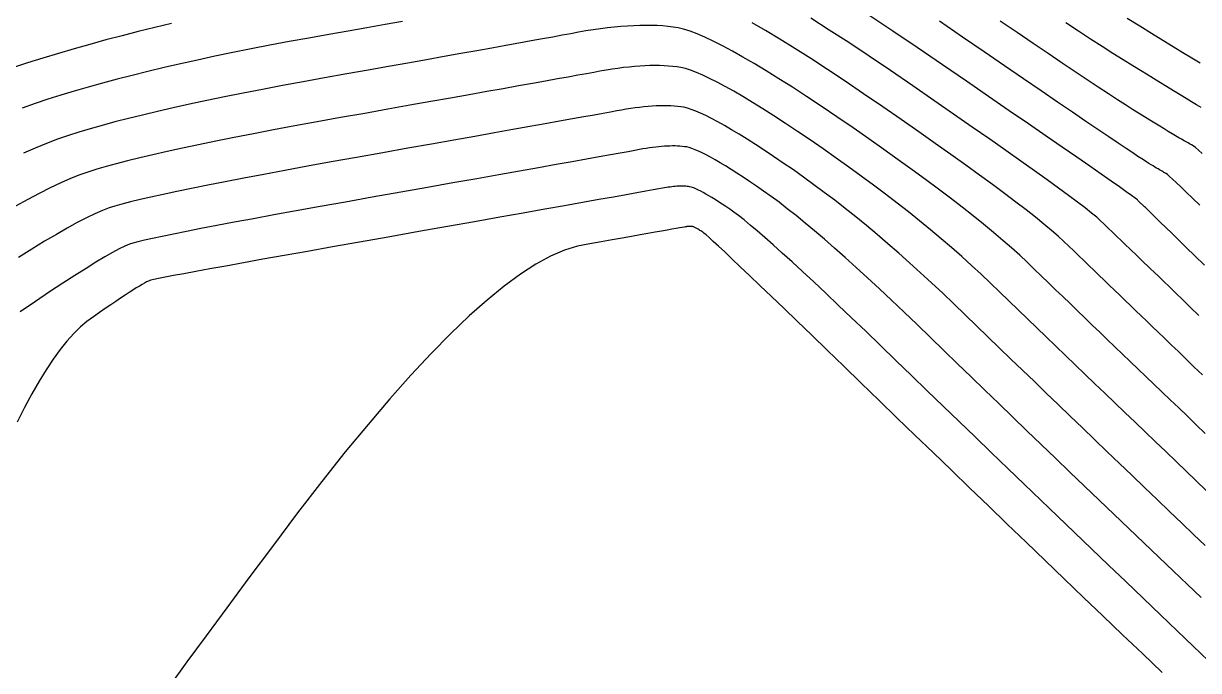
# Model space of a CAD drawing. Header units: inches. Extents: x 1412622.3 to 1412714.6, y 4931530.8 to 4931588.5.
# Drawn here: x 1412627.76 to 1412636.31, y 4931579.08 to 4931583.79 of the extents above; entities that cross this region are included whole.
import ezdxf

# ---------------------------------------------------------------- set-up
doc = ezdxf.new("R2010")
doc.units = ezdxf.units.IN
doc.header["$MEASUREMENT"] = 0

msp = doc.modelspace()

# ---------------------------------------------------------------- linework, layer by layer
for points in [[(1412630.5213, 4931583.8029), (1412630.3951, 4931583.7803), (1412630.2638, 4931583.757), (1412630.1275, 4931583.7328), (1412629.9862, 4931583.7077), (1412629.8399, 4931583.6818), (1412629.6969, 4931583.6557), (1412629.5571, 4931583.6293), (1412629.4206, 4931583.6028), (1412629.2874, 4931583.576), (1412629.1574, 4931583.549), (1412629.0306, 4931583.5217), (1412628.9072, 4931583.4943), (1412628.787, 4931583.4666), (1412628.67, 4931583.4387), (1412628.5563, 4931583.4106), (1412628.4459, 4931583.3823), (1412628.3387, 4931583.3537), (1412628.2348, 4931583.3249), (1412628.1342, 4931583.2959), (1412628.0368, 4931583.2667), (1412627.9426, 4931583.2373), (1412627.8486, 4931583.2056), (1412627.7546, 4931583.1718)], [(1412636.3168, 4931581.6644), (1412636.2564, 4931581.7231), (1412636.2008, 4931581.7771), (1412636.1499, 4931581.8266), (1412636.1036, 4931581.8714), (1412636.0621, 4931581.9116), (1412636.0253, 4931581.9471), (1412635.9932, 4931581.978), (1412635.9658, 4931582.0043), (1412635.9431, 4931582.026), (1412635.9206, 4931582.0475), (1412635.8983, 4931582.0689), (1412635.8761, 4931582.0901), (1412635.8541, 4931582.1112), (1412635.8322, 4931582.1322), (1412635.8106, 4931582.153), (1412635.789, 4931582.1737), (1412635.7677, 4931582.1942), (1412635.7465, 4931582.2146), (1412635.7255, 4931582.2348), (1412635.7046, 4931582.255), (1412635.6839, 4931582.2749), (1412635.6634, 4931582.2948), (1412635.643, 4931582.3144), (1412635.6228, 4931582.334), (1412635.6028, 4931582.3534), (1412635.5739, 4931582.3785), (1412635.536, 4931582.4094), (1412635.4893, 4931582.4461), (1412635.4337, 4931582.4885), (1412635.3692, 4931582.5366), (1412635.2958, 4931582.5905), (1412635.2136, 4931582.6501), (1412635.1224, 4931582.7155), (1412635.0223, 4931582.7866), (1412634.9134, 4931582.8634), (1412634.7955, 4931582.946), (1412634.6688, 4931583.0344), (1412634.5331, 4931583.1285), (1412634.3886, 4931583.2283), (1412634.2352, 4931583.3339), (1412634.0729, 4931583.4453), (1412633.9176, 4931583.5501), (1412633.7694, 4931583.6484), (1412633.6283, 4931583.7403), (1412633.4942, 4931583.8256)], [(1412636.3584, 4931582.0296), (1412636.2891, 4931582.0972), (1412636.2262, 4931582.1586), (1412636.1697, 4931582.2137), (1412636.1196, 4931582.2626), (1412636.0759, 4931582.3051), (1412636.0387, 4931582.3414), (1412636.0078, 4931582.3715), (1412635.9833, 4931582.3953), (1412635.9653, 4931582.4128), (1412635.9536, 4931582.4241), (1412635.9484, 4931582.4291), (1412635.9432, 4931582.434), (1412635.9381, 4931582.439), (1412635.9329, 4931582.4439), (1412635.9279, 4931582.4487), (1412635.9228, 4931582.4536), (1412635.9178, 4931582.4584), (1412635.9129, 4931582.4632), (1412635.9079, 4931582.4679), (1412635.903, 4931582.4726), (1412635.8982, 4931582.4773), (1412635.8934, 4931582.4819), (1412635.8886, 4931582.4865), (1412635.8839, 4931582.4911), (1412635.8792, 4931582.4956), (1412635.8745, 4931582.5001), (1412635.8699, 4931582.5046), (1412635.854, 4931582.5167), (1412635.8269, 4931582.5365), (1412635.7886, 4931582.5638), (1412635.739, 4931582.5988), (1412635.6782, 4931582.6414), (1412635.6062, 4931582.6916), (1412635.5229, 4931582.7495), (1412635.4284, 4931582.815), (1412635.3226, 4931582.8881), (1412635.2057, 4931582.9688), (1412635.0774, 4931583.0572), (1412634.938, 4931583.1531), (1412634.7873, 4931583.2568), (1412634.6254, 4931583.368), (1412634.4522, 4931583.4869), (1412634.2678, 4931583.6133), (1412634.0914, 4931583.7324), (1412633.9231, 4931583.8442)], [(1412636.3235, 4931582.4664), (1412636.2713, 4931582.5167), (1412636.2253, 4931582.5609), (1412636.1854, 4931582.5989), (1412636.1518, 4931582.6307), (1412636.1244, 4931582.6564), (1412636.1032, 4931582.676), (1412636.0883, 4931582.6894), (1412636.0795, 4931582.6966), (1412636.0769, 4931582.6977), (1412636.0734, 4931582.6994), (1412636.0689, 4931582.7018), (1412636.0634, 4931582.7048), (1412636.0569, 4931582.7085), (1412636.0494, 4931582.7128), (1412636.041, 4931582.7177), (1412636.0316, 4931582.7233), (1412636.0212, 4931582.7295), (1412636.0098, 4931582.7364), (1412635.9974, 4931582.7439), (1412635.9841, 4931582.752), (1412635.9697, 4931582.7608), (1412635.9544, 4931582.7703), (1412635.9382, 4931582.7803), (1412635.9209, 4931582.7911), (1412635.9026, 4931582.8024), (1412635.8744, 4931582.8207), (1412635.8361, 4931582.8459), (1412635.7879, 4931582.8781), (1412635.7297, 4931582.9172), (1412635.6614, 4931582.9632), (1412635.5832, 4931583.0161), (1412635.4949, 4931583.076), (1412635.3967, 4931583.1428), (1412635.2885, 4931583.2165), (1412635.1702, 4931583.2972), (1412635.042, 4931583.3848), (1412634.9038, 4931583.4793), (1412634.7555, 4931583.5808), (1412634.5973, 4931583.6892), (1412634.4291, 4931583.8045)], [(1412636.3414, 4931582.8425), (1412636.3143, 4931582.8663), (1412636.2925, 4931582.8848), (1412636.2759, 4931582.8981), (1412636.2645, 4931582.906), (1412636.2583, 4931582.9087), (1412636.2497, 4931582.9129), (1412636.2387, 4931582.9186), (1412636.2253, 4931582.926), (1412636.2096, 4931582.9348), (1412636.1915, 4931582.9453), (1412636.171, 4931582.9573), (1412636.1481, 4931582.9708), (1412636.1228, 4931582.986), (1412636.0952, 4931583.0026), (1412636.0651, 4931583.0209), (1412636.0327, 4931583.0407), (1412635.9979, 4931583.062), (1412635.9608, 4931583.0849), (1412635.9212, 4931583.1094), (1412635.8793, 4931583.1354), (1412635.835, 4931583.163), (1412635.7834, 4931583.1957), (1412635.7247, 4931583.2336), (1412635.6587, 4931583.2766), (1412635.5855, 4931583.3247), (1412635.505, 4931583.3779), (1412635.4173, 4931583.4363), (1412635.3224, 4931583.4998), (1412635.2203, 4931583.5685), (1412635.1109, 4931583.6423), (1412634.9944, 4931583.7212), (1412634.8705, 4931583.8052)], [(1412636.3261, 4931583.4988), (1412636.266, 4931583.5351), (1412636.2006, 4931583.5748), (1412636.1301, 4931583.6179), (1412636.0544, 4931583.6644), (1412635.9735, 4931583.7142), (1412635.8874, 4931583.7675), (1412635.7961, 4931583.8241)], [(1412628.8413, 4931583.7884), (1412628.7201, 4931583.7594), (1412628.6001, 4931583.7296), (1412628.4813, 4931583.6991), (1412628.3638, 4931583.6679), (1412628.2475, 4931583.636), (1412628.1324, 4931583.6034), (1412628.0185, 4931583.57), (1412627.9059, 4931583.5359), (1412627.7945, 4931583.501), (1412627.6853, 4931583.465)], [(1412636.3632, 4931580.8063), (1412636.2977, 4931580.8694), (1412636.2336, 4931580.9312), (1412636.1707, 4931580.9917), (1412636.1092, 4931581.0507), (1412636.049, 4931581.1085), (1412635.9901, 4931581.1648), (1412635.9326, 4931581.2198), (1412635.8754, 4931581.2744), (1412635.8187, 4931581.3287), (1412635.7624, 4931581.3826), (1412635.7065, 4931581.4362), (1412635.6511, 4931581.4894), (1412635.596, 4931581.5422), (1412635.5414, 4931581.5947), (1412635.4872, 4931581.6468), (1412635.4334, 4931581.6986), (1412635.38, 4931581.75), (1412635.3271, 4931581.801), (1412635.2746, 4931581.8517), (1412635.2224, 4931581.9021), (1412635.1708, 4931581.952), (1412635.1195, 4931582.0016), (1412635.0686, 4931582.0509), (1412635.0136, 4931582.1021), (1412634.9543, 4931582.1554), (1412634.8908, 4931582.2106), (1412634.8232, 4931582.2678), (1412634.7513, 4931582.327), (1412634.6752, 4931582.3881), (1412634.5949, 4931582.4513), (1412634.5104, 4931582.5164), (1412634.4217, 4931582.5836), (1412634.3288, 4931582.6527), (1412634.2316, 4931582.7238), (1412634.1303, 4931582.7969), (1412634.0248, 4931582.872), (1412633.9151, 4931582.949), (1412633.8011, 4931583.0281), (1412633.683, 4931583.1091), (1412633.57, 4931583.1855), (1412633.4621, 4931583.257), (1412633.3594, 4931583.3239), (1412633.2618, 4931583.386), (1412633.1693, 4931583.4434), (1412633.082, 4931583.496), (1412632.9998, 4931583.5439), (1412632.9228, 4931583.5871), (1412632.8508, 4931583.6255), (1412632.7841, 4931583.6593), (1412632.7224, 4931583.6882), (1412632.666, 4931583.7125), (1412632.6146, 4931583.732), (1412632.5684, 4931583.7468), (1412632.5273, 4931583.7568), (1412632.4914, 4931583.7622), (1412632.4542, 4931583.7665), (1412632.4158, 4931583.7698), (1412632.3761, 4931583.7722), (1412632.3352, 4931583.7736), (1412632.293, 4931583.774), (1412632.2496, 4931583.7734), (1412632.205, 4931583.7719), (1412632.1591, 4931583.7693), (1412632.112, 4931583.7658), (1412632.0636, 4931583.7613), (1412632.014, 4931583.7558), (1412631.9631, 4931583.7493), (1412631.911, 4931583.7418), (1412631.8577, 4931583.7334), (1412631.8031, 4931583.724), (1412631.7472, 4931583.7136), (1412631.6848, 4931583.702), (1412631.6158, 4931583.6894), (1412631.5401, 4931583.6755), (1412631.4578, 4931583.6606), (1412631.369, 4931583.6445), (1412631.2735, 4931583.6273), (1412631.1714, 4931583.6089), (1412631.0628, 4931583.5894), (1412630.9475, 4931583.5688), (1412630.8256, 4931583.547), (1412630.6971, 4931583.5241), (1412630.562, 4931583.5), (1412630.4203, 4931583.4748), (1412630.272, 4931583.4485), (1412630.1171, 4931583.421), (1412629.9555, 4931583.3924), (1412629.7993, 4931583.3641), (1412629.6484, 4931583.3361), (1412629.5027, 4931583.3083), (1412629.3623, 4931583.2808), (1412629.2273, 4931583.2537), (1412629.0975, 4931583.2268), (1412628.973, 4931583.2002), (1412628.8538, 4931583.1739), (1412628.7399, 4931583.1478), (1412628.6313, 4931583.1221), (1412628.528, 4931583.0966), (1412628.43, 4931583.0714), (1412628.3372, 4931583.0465), (1412628.2498, 4931583.0219), (1412628.1676, 4931582.9976), (1412628.0908, 4931582.9736), (1412628.0119, 4931582.9463), (1412627.9311, 4931582.9157), (1412627.8482, 4931582.8819), (1412627.7633, 4931582.8447)], [(1412636.3432, 4931581.2324), (1412636.282, 4931581.2917), (1412636.2238, 4931581.348), (1412636.1686, 4931581.4013), (1412636.1164, 4931581.4516), (1412636.0673, 4931581.4989), (1412636.0211, 4931581.5432), (1412635.978, 4931581.5846), (1412635.9379, 4931581.6229), (1412635.898, 4931581.661), (1412635.8585, 4931581.6988), (1412635.8193, 4931581.7364), (1412635.7803, 4931581.7737), (1412635.7417, 4931581.8108), (1412635.7033, 4931581.8476), (1412635.6652, 4931581.8842), (1412635.6274, 4931581.9205), (1412635.59, 4931581.9566), (1412635.5528, 4931581.9924), (1412635.5159, 4931582.028), (1412635.4792, 4931582.0633), (1412635.4429, 4931582.0984), (1412635.4069, 4931582.1332), (1412635.3712, 4931582.1678), (1412635.3357, 4931582.2021), (1412635.2937, 4931582.2403), (1412635.2452, 4931582.2824), (1412635.1901, 4931582.3283), (1412635.1284, 4931582.3781), (1412635.0603, 4931582.4318), (1412634.9855, 4931582.4893), (1412634.9042, 4931582.5507), (1412634.8164, 4931582.616), (1412634.722, 4931582.6851), (1412634.6211, 4931582.7581), (1412634.5136, 4931582.8349), (1412634.3995, 4931582.9156), (1412634.279, 4931583.0002), (1412634.1518, 4931583.0887), (1412634.0181, 4931583.181), (1412633.8779, 4931583.2772), (1412633.7438, 4931583.3678), (1412633.6157, 4931583.4527), (1412633.4938, 4931583.5321), (1412633.378, 4931583.6058), (1412633.2682, 4931583.6739), (1412633.1646, 4931583.7364), (1412633.067, 4931583.7933)], [(1412636.3335, 4931583.1778), (1412636.3009, 4931583.1969), (1412636.2646, 4931583.2184), (1412636.2245, 4931583.2424), (1412636.1806, 4931583.2689), (1412636.1329, 4931583.2978), (1412636.0814, 4931583.3293), (1412636.0261, 4931583.3632), (1412635.9671, 4931583.3996), (1412635.9043, 4931583.4384), (1412635.8377, 4931583.4798), (1412635.7673, 4931583.5236), (1412635.6925, 4931583.5707), (1412635.6132, 4931583.6212), (1412635.5294, 4931583.675), (1412635.4412, 4931583.7322), (1412635.3486, 4931583.7927)], [(1412636.3716, 4931580.3909), (1412636.2985, 4931580.4612), (1412636.225, 4931580.5317), (1412636.1512, 4931580.6026), (1412636.0769, 4931580.6737), (1412636.0023, 4931580.7451), (1412635.9273, 4931580.8167), (1412635.8529, 4931580.8879), (1412635.7789, 4931580.9586), (1412635.7056, 4931581.0289), (1412635.6328, 4931581.0987), (1412635.5605, 4931581.168), (1412635.4888, 4931581.2368), (1412635.4176, 4931581.3052), (1412635.347, 4931581.3731), (1412635.2769, 4931581.4406), (1412635.2073, 4931581.5076), (1412635.1383, 4931581.5741), (1412635.0699, 4931581.6401), (1412635.002, 4931581.7057), (1412634.9346, 4931581.7708), (1412634.8678, 4931581.8355), (1412634.8015, 4931581.8997), (1412634.7334, 4931581.9639), (1412634.6634, 4931582.0283), (1412634.5916, 4931582.0928), (1412634.5179, 4931582.1574), (1412634.4423, 4931582.2221), (1412634.3649, 4931582.287), (1412634.2855, 4931582.3519), (1412634.2044, 4931582.4169), (1412634.1214, 4931582.4821), (1412634.0365, 4931582.5473), (1412633.9497, 4931582.6127), (1412633.8611, 4931582.6781), (1412633.7706, 4931582.7437), (1412633.6783, 4931582.8094), (1412633.5841, 4931582.8752), (1412633.488, 4931582.9411), (1412633.3961, 4931583.0031), (1412633.3084, 4931583.0613), (1412633.2249, 4931583.1157), (1412633.1455, 4931583.1662), (1412633.0704, 4931583.2128), (1412632.9994, 4931583.2556), (1412632.9325, 4931583.2946), (1412632.8699, 4931583.3297), (1412632.8114, 4931583.361), (1412632.7571, 4931583.3884), (1412632.707, 4931583.4119), (1412632.6611, 4931583.4316), (1412632.6193, 4931583.4475), (1412632.5818, 4931583.4595), (1412632.5484, 4931583.4677), (1412632.5191, 4931583.472), (1412632.4889, 4931583.4756), (1412632.4577, 4931583.4783), (1412632.4254, 4931583.4802), (1412632.3921, 4931583.4813), (1412632.3579, 4931583.4817), (1412632.3226, 4931583.4812), (1412632.2863, 4931583.4799), (1412632.249, 4931583.4778), (1412632.2107, 4931583.475), (1412632.1713, 4931583.4713), (1412632.131, 4931583.4668), (1412632.0896, 4931583.4616), (1412632.0473, 4931583.4555), (1412632.0039, 4931583.4487), (1412631.9595, 4931583.441), (1412631.9141, 4931583.4325), (1412631.8605, 4931583.4227), (1412631.7987, 4931583.4113), (1412631.7287, 4931583.3986), (1412631.6504, 4931583.3844), (1412631.564, 4931583.3688), (1412631.4693, 4931583.3518), (1412631.3664, 4931583.3333), (1412631.2554, 4931583.3135), (1412631.1361, 4931583.2922), (1412631.0086, 4931583.2694), (1412630.8729, 4931583.2453), (1412630.7289, 4931583.2197), (1412630.5768, 4931583.1926), (1412630.4165, 4931583.1642), (1412630.2479, 4931583.1343), (1412630.0711, 4931583.103), (1412629.9017, 4931583.0725), (1412629.7396, 4931583.0428), (1412629.5848, 4931583.0139), (1412629.4373, 4931582.9857), (1412629.2972, 4931582.9584), (1412629.1644, 4931582.9318), (1412629.0389, 4931582.9061), (1412628.9207, 4931582.8811), (1412628.8098, 4931582.8569), (1412628.7063, 4931582.8335), (1412628.6101, 4931582.8109), (1412628.5212, 4931582.7891), (1412628.4397, 4931582.7681), (1412628.3654, 4931582.7479), (1412628.2985, 4931582.7285), (1412628.2389, 4931582.7098), (1412628.1752, 4931582.6869), (1412628.1075, 4931582.6596), (1412628.0356, 4931582.6281), (1412627.9597, 4931582.5922), (1412627.8796, 4931582.552), (1412627.7955, 4931582.5075), (1412627.7073, 4931582.4587)], [(1412636.3635, 4931579.9911), (1412636.2793, 4931580.0718), (1412636.1931, 4931580.1544), (1412636.1048, 4931580.2389), (1412636.0145, 4931580.3253), (1412635.922, 4931580.4136), (1412635.8303, 4931580.5014), (1412635.7392, 4931580.5885), (1412635.6487, 4931580.6751), (1412635.559, 4931580.7611), (1412635.4699, 4931580.8466), (1412635.3815, 4931580.9315), (1412635.2938, 4931581.0157), (1412635.2067, 4931581.0995), (1412635.1203, 4931581.1826), (1412635.0346, 4931581.2651), (1412634.9496, 4931581.3471), (1412634.8652, 4931581.4285), (1412634.7815, 4931581.5094), (1412634.6985, 4931581.5896), (1412634.6161, 4931581.6693), (1412634.5345, 4931581.7484), (1412634.4533, 4931581.8257), (1412634.3726, 4931581.9013), (1412634.2923, 4931581.9751), (1412634.2126, 4931582.0471), (1412634.1333, 4931582.1173), (1412634.0545, 4931582.1858), (1412633.9762, 4931582.2525), (1412633.8984, 4931582.3174), (1412633.821, 4931582.3806), (1412633.7442, 4931582.442), (1412633.6678, 4931582.5016), (1412633.5919, 4931582.5594), (1412633.5165, 4931582.6155), (1412633.4415, 4931582.6698), (1412633.3671, 4931582.7223), (1412633.2931, 4931582.773), (1412633.2223, 4931582.8208), (1412633.1548, 4931582.8656), (1412633.0904, 4931582.9075), (1412633.0293, 4931582.9464), (1412632.9714, 4931582.9823), (1412632.9168, 4931583.0153), (1412632.8653, 4931583.0453), (1412632.817, 4931583.0723), (1412632.772, 4931583.0964), (1412632.7302, 4931583.1175), (1412632.6916, 4931583.1356), (1412632.6563, 4931583.1508), (1412632.6241, 4931583.163), (1412632.5952, 4931583.1723), (1412632.5694, 4931583.1786), (1412632.5469, 4931583.1819), (1412632.5236, 4931583.1846), (1412632.4996, 4931583.1867), (1412632.4747, 4931583.1882), (1412632.4491, 4931583.1891), (1412632.4227, 4931583.1893), (1412632.3956, 4931583.189), (1412632.3676, 4931583.188), (1412632.3389, 4931583.1864), (1412632.3094, 4931583.1842), (1412632.2791, 4931583.1814), (1412632.248, 4931583.1779), (1412632.2161, 4931583.1739), (1412632.1835, 4931583.1692), (1412632.1501, 4931583.1639), (1412632.1159, 4931583.158), (1412632.081, 4931583.1515), (1412632.0362, 4931583.1433), (1412631.9816, 4931583.1333), (1412631.9172, 4931583.1216), (1412631.843, 4931583.1083), (1412631.759, 4931583.0932), (1412631.6651, 4931583.0763), (1412631.5614, 4931583.0578), (1412631.448, 4931583.0375), (1412631.3247, 4931583.0156), (1412631.1915, 4931582.9919), (1412631.0486, 4931582.9664), (1412630.8959, 4931582.9393), (1412630.7333, 4931582.9105), (1412630.5609, 4931582.8799), (1412630.3788, 4931582.8476), (1412630.1868, 4931582.8136), (1412630.0041, 4931582.7809), (1412629.8308, 4931582.7495), (1412629.6669, 4931582.7194), (1412629.5123, 4931582.6906), (1412629.3671, 4931582.6631), (1412629.2312, 4931582.6369), (1412629.1047, 4931582.612), (1412628.9875, 4931582.5883), (1412628.8797, 4931582.566), (1412628.7813, 4931582.545), (1412628.6922, 4931582.5253), (1412628.6125, 4931582.5068), (1412628.5421, 4931582.4897), (1412628.481, 4931582.4739), (1412628.4294, 4931582.4594), (1412628.3871, 4931582.4461), (1412628.3386, 4931582.4275), (1412628.2839, 4931582.4036), (1412628.223, 4931582.3743), (1412628.156, 4931582.3396), (1412628.0828, 4931582.2996), (1412628.0035, 4931582.2542), (1412627.9179, 4931582.2035), (1412627.8262, 4931582.1474), (1412627.7283, 4931582.086)], [(1412636.3337, 4931579.6118), (1412636.2351, 4931579.7062), (1412636.1328, 4931579.8041), (1412636.0266, 4931579.9056), (1412635.9168, 4931580.0105), (1412635.8077, 4931580.1148), (1412635.6994, 4931580.2185), (1412635.5919, 4931580.3214), (1412635.4852, 4931580.4236), (1412635.3793, 4931580.5252), (1412635.2742, 4931580.6261), (1412635.17, 4931580.7263), (1412635.0665, 4931580.8258), (1412634.9638, 4931580.9246), (1412634.8619, 4931581.0227), (1412634.7608, 4931581.1202), (1412634.6605, 4931581.2169), (1412634.561, 4931581.313), (1412634.4624, 4931581.4084), (1412634.3645, 4931581.5031), (1412634.2674, 4931581.5972), (1412634.1731, 4931581.6875), (1412634.0817, 4931581.7743), (1412633.9931, 4931581.8573), (1412633.9073, 4931581.9368), (1412633.8243, 4931582.0125), (1412633.7442, 4931582.0846), (1412633.6669, 4931582.1531), (1412633.5924, 4931582.2179), (1412633.5207, 4931582.2791), (1412633.4519, 4931582.3366), (1412633.3859, 4931582.3904), (1412633.3227, 4931582.4406), (1412633.2623, 4931582.4872), (1412633.2047, 4931582.5301), (1412633.15, 4931582.5694), (1412633.0981, 4931582.605), (1412633.0485, 4931582.6385), (1412633.0011, 4931582.6699), (1412632.956, 4931582.6993), (1412632.9131, 4931582.7266), (1412632.8725, 4931582.7518), (1412632.8341, 4931582.7749), (1412632.798, 4931582.7959), (1412632.7642, 4931582.8149), (1412632.7326, 4931582.8318), (1412632.7033, 4931582.8466), (1412632.6762, 4931582.8593), (1412632.6514, 4931582.87), (1412632.6288, 4931582.8785), (1412632.6085, 4931582.885), (1412632.5905, 4931582.8895), (1412632.5747, 4931582.8918), (1412632.5584, 4931582.8937), (1412632.5415, 4931582.8952), (1412632.5241, 4931582.8962), (1412632.5061, 4931582.8968), (1412632.4876, 4931582.897), (1412632.4685, 4931582.8967), (1412632.4489, 4931582.896), (1412632.4288, 4931582.8949), (1412632.4081, 4931582.8934), (1412632.3868, 4931582.8914), (1412632.365, 4931582.889), (1412632.3427, 4931582.8861), (1412632.3198, 4931582.8829), (1412632.2964, 4931582.8792), (1412632.2724, 4931582.875), (1412632.2479, 4931582.8705), (1412632.2119, 4931582.8639), (1412632.1645, 4931582.8553), (1412632.1058, 4931582.8447), (1412632.0356, 4931582.8321), (1412631.9539, 4931582.8175), (1412631.8609, 4931582.8009), (1412631.7564, 4931582.7822), (1412631.6405, 4931582.7616), (1412631.5132, 4931582.739), (1412631.3745, 4931582.7143), (1412631.2244, 4931582.6876), (1412631.0628, 4931582.659), (1412630.8898, 4931582.6283), (1412630.7054, 4931582.5956), (1412630.5096, 4931582.5609), (1412630.3024, 4931582.5242), (1412630.1065, 4931582.4893), (1412629.9221, 4931582.4562), (1412629.749, 4931582.4249), (1412629.5873, 4931582.3955), (1412629.437, 4931582.3678), (1412629.2981, 4931582.3419), (1412629.1705, 4931582.3178), (1412629.0544, 4931582.2956), (1412628.9496, 4931582.2751), (1412628.8563, 4931582.2565), (1412628.7743, 4931582.2396), (1412628.7037, 4931582.2246), (1412628.6445, 4931582.2113), (1412628.5967, 4931582.1999), (1412628.5602, 4931582.1902), (1412628.5352, 4931582.1824), (1412628.5023, 4931582.1684), (1412628.4614, 4931582.1483), (1412628.4127, 4931582.1221), (1412628.3561, 4931582.0897), (1412628.2917, 4931582.0512), (1412628.2193, 4931582.0065), (1412628.139, 4931581.9557), (1412628.0509, 4931581.8988), (1412627.9548, 4931581.8358), (1412627.8509, 4931581.7666), (1412627.7391, 4931581.6912)], [(1412636.388, 4931579.1519), (1412636.2771, 4931579.258), (1412636.1607, 4931579.3693), (1412636.0388, 4931579.4858), (1412635.9115, 4931579.6074), (1412635.7851, 4931579.7283), (1412635.6596, 4931579.8484), (1412635.5351, 4931579.9676), (1412635.4114, 4931580.0861), (1412635.2887, 4931580.2038), (1412635.167, 4931580.3207), (1412635.0461, 4931580.4368), (1412634.9262, 4931580.5521), (1412634.8072, 4931580.6666), (1412634.6892, 4931580.7803), (1412634.572, 4931580.8932), (1412634.4558, 4931581.0053), (1412634.3406, 4931581.1167), (1412634.2262, 4931581.2272), (1412634.1128, 4931581.337), (1412634.0003, 4931581.4459), (1412633.893, 4931581.5493), (1412633.7908, 4931581.6472), (1412633.6938, 4931581.7396), (1412633.602, 4931581.8264), (1412633.5153, 4931581.9077), (1412633.4339, 4931581.9835), (1412633.3575, 4931582.0537), (1412633.2864, 4931582.1184), (1412633.2204, 4931582.1776), (1412633.1596, 4931582.2312), (1412633.1039, 4931582.2793), (1412633.0534, 4931582.3219), (1412633.0081, 4931582.3589), (1412632.968, 4931582.3905), (1412632.933, 4931582.4164), (1412632.9032, 4931582.4369), (1412632.8747, 4931582.4561), (1412632.8474, 4931582.4742), (1412632.8215, 4931582.4911), (1412632.7969, 4931582.5067), (1412632.7736, 4931582.5212), (1412632.7515, 4931582.5345), (1412632.7308, 4931582.5466), (1412632.7113, 4931582.5575), (1412632.6932, 4931582.5672), (1412632.6764, 4931582.5757), (1412632.6608, 4931582.583), (1412632.6465, 4931582.5891), (1412632.6336, 4931582.5941), (1412632.6219, 4931582.5978), (1412632.6116, 4931582.6003), (1412632.6025, 4931582.6017), (1412632.5931, 4931582.6028), (1412632.5834, 4931582.6036), (1412632.5734, 4931582.6042), (1412632.5631, 4931582.6046), (1412632.5524, 4931582.6047), (1412632.5415, 4931582.6045), (1412632.5302, 4931582.6041), (1412632.5186, 4931582.6035), (1412632.5068, 4931582.6026), (1412632.4945, 4931582.6014), (1412632.482, 4931582.6001), (1412632.4692, 4931582.5984), (1412632.456, 4931582.5965), (1412632.4426, 4931582.5944), (1412632.4288, 4931582.592), (1412632.4147, 4931582.5894), (1412632.3876, 4931582.5845), (1412632.3475, 4931582.5773), (1412632.2943, 4931582.5677), (1412632.2281, 4931582.5559), (1412632.1489, 4931582.5418), (1412632.0567, 4931582.5254), (1412631.9514, 4931582.5067), (1412631.8331, 4931582.4857), (1412631.7018, 4931582.4624), (1412631.5575, 4931582.4367), (1412631.4001, 4931582.4088), (1412631.2298, 4931582.3786), (1412631.0464, 4931582.3461), (1412630.8499, 4931582.3113), (1412630.6405, 4931582.2742), (1412630.418, 4931582.2348), (1412630.2089, 4931582.1977), (1412630.0133, 4931582.163), (1412629.8311, 4931582.1305), (1412629.6623, 4931582.1003), (1412629.5069, 4931582.0725), (1412629.3649, 4931582.047), (1412629.2364, 4931582.0237), (1412629.1213, 4931582.0028), (1412629.0195, 4931581.9842), (1412628.9313, 4931581.9679), (1412628.8564, 4931581.9539), (1412628.7949, 4931581.9423), (1412628.7469, 4931581.9329), (1412628.7123, 4931581.9258), (1412628.6911, 4931581.9211), (1412628.6833, 4931581.9187), (1412628.6731, 4931581.9143), (1412628.6604, 4931581.9081), (1412628.6453, 4931581.9), (1412628.6278, 4931581.8899), (1412628.6078, 4931581.878), (1412628.5853, 4931581.8641), (1412628.5604, 4931581.8483), (1412628.533, 4931581.8307), (1412628.5032, 4931581.8111), (1412628.471, 4931581.7896), (1412628.4363, 4931581.7662), (1412628.3991, 4931581.741), (1412628.3595, 4931581.7138), (1412628.3175, 4931581.6847), (1412628.273, 4931581.6537), (1412628.2261, 4931581.6208), (1412628.1784, 4931581.5805), (1412628.1301, 4931581.533), (1412628.081, 4931581.4781), (1412628.0313, 4931581.416), (1412627.9808, 4931581.3464), (1412627.9297, 4931581.2696), (1412627.8778, 4931581.1855), (1412627.8253, 4931581.094), (1412627.772, 4931580.9952), (1412627.7181, 4931580.8891)], [(1412636.051, 4931579.066), (1412635.9062, 4931579.2044), (1412635.7625, 4931579.3418), (1412635.6198, 4931579.4783), (1412635.4782, 4931579.6139), (1412635.3377, 4931579.7486), (1412635.1982, 4931579.8824), (1412635.0597, 4931580.0153), (1412634.9223, 4931580.1473), (1412634.786, 4931580.2784), (1412634.6507, 4931580.4086), (1412634.5165, 4931580.5379), (1412634.3833, 4931580.6663), (1412634.2512, 4931580.7938), (1412634.1201, 4931580.9203), (1412633.9901, 4931581.046), (1412633.8611, 4931581.1708), (1412633.7332, 4931581.2947), (1412633.6128, 4931581.4111), (1412633.4999, 4931581.5202), (1412633.3946, 4931581.6218), (1412633.2967, 4931581.7161), (1412633.2064, 4931581.8029), (1412633.1235, 4931581.8823), (1412633.0482, 4931581.9543), (1412632.9804, 4931582.0189), (1412632.9201, 4931582.0761), (1412632.8673, 4931582.1258), (1412632.822, 4931582.1682), (1412632.7842, 4931582.2031), (1412632.754, 4931582.2307), (1412632.7312, 4931582.2508), (1412632.716, 4931582.2635), (1412632.7082, 4931582.2688), (1412632.7008, 4931582.2738), (1412632.6938, 4931582.2785), (1412632.6871, 4931582.2829), (1412632.6807, 4931582.2869), (1412632.6746, 4931582.2907), (1412632.6689, 4931582.2941), (1412632.6635, 4931582.2973), (1412632.6585, 4931582.3001), (1412632.6538, 4931582.3026), (1412632.6494, 4931582.3048), (1412632.6454, 4931582.3067), (1412632.6417, 4931582.3083), (1412632.6383, 4931582.3096), (1412632.6353, 4931582.3105), (1412632.6326, 4931582.3112), (1412632.6303, 4931582.3115), (1412632.6278, 4931582.3118), (1412632.6253, 4931582.312), (1412632.6227, 4931582.3122), (1412632.6201, 4931582.3123), (1412632.6173, 4931582.3123), (1412632.6145, 4931582.3123), (1412632.6115, 4931582.3122), (1412632.6085, 4931582.312), (1412632.6055, 4931582.3118), (1412632.6023, 4931582.3115), (1412632.599, 4931582.3111), (1412632.5957, 4931582.3107), (1412632.5923, 4931582.3102), (1412632.5888, 4931582.3097), (1412632.5852, 4931582.309), (1412632.5816, 4931582.3084), (1412632.5726, 4931582.3067), (1412632.5583, 4931582.3042), (1412632.5386, 4931582.3007), (1412632.5135, 4931582.2962), (1412632.4831, 4931582.2908), (1412632.4474, 4931582.2844), (1412632.4063, 4931582.2772), (1412632.3599, 4931582.2689), (1412632.3082, 4931582.2597), (1412632.251, 4931582.2496), (1412632.1886, 4931582.2385), (1412632.1208, 4931582.2265), (1412632.0476, 4931582.2136), (1412631.9691, 4931582.1997), (1412631.8853, 4931582.1848), (1412631.7961, 4931582.169), (1412631.7011, 4931582.139), (1412631.6003, 4931582.0948), (1412631.4936, 4931582.0364), (1412631.3811, 4931581.9638), (1412631.2628, 4931581.877), (1412631.1386, 4931581.776), (1412631.0087, 4931581.6607), (1412630.8728, 4931581.5313), (1412630.7312, 4931581.3877), (1412630.5838, 4931581.2298), (1412630.4305, 4931581.0578), (1412630.2714, 4931580.8715), (1412630.1064, 4931580.6711), (1412629.9356, 4931580.4564), (1412629.7591, 4931580.2276), (1412629.5766, 4931579.9845), (1412629.4048, 4931579.7546), (1412629.2436, 4931579.5378), (1412629.093, 4931579.3341), (1412628.953, 4931579.1436), (1412628.8236, 4931578.9662)]]:
    msp.add_lwpolyline(points)

doc.saveas('drawing.dxf')
